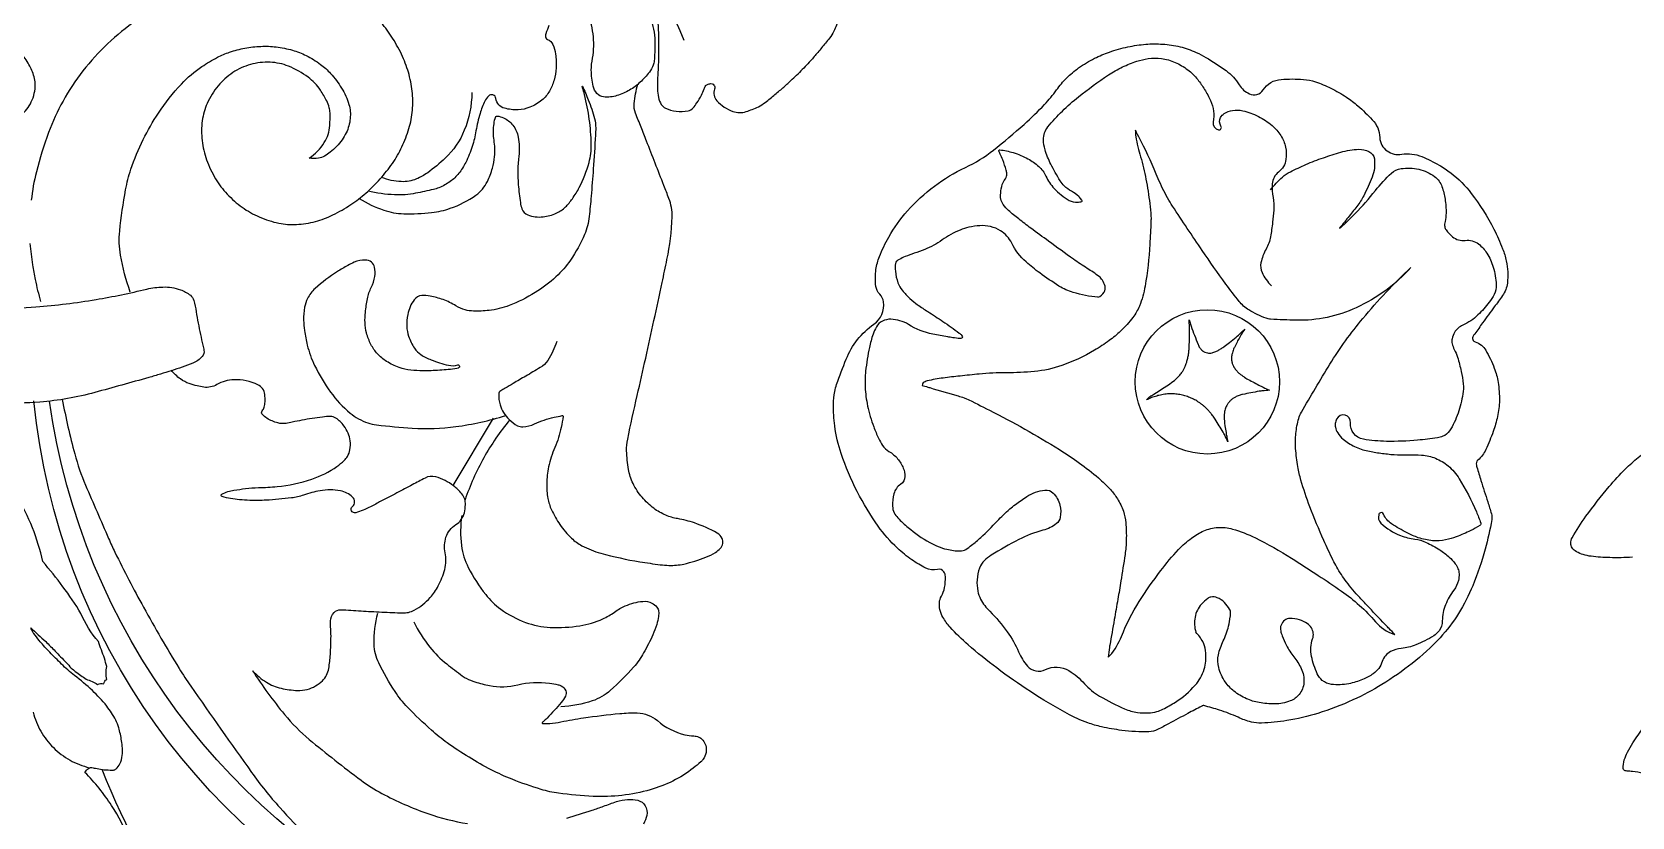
# Model space of a CAD drawing. Header units: millimetres. Extents: x 96 to 279, y 61 to 183.
# Drawn here: x 112.09 to 118.85, y 159.98 to 163.3 of the extents above; entities that cross this region are included whole.
import ezdxf

# ---------------------------------------------------------------- set-up
doc = ezdxf.new("R2010")
doc.units = ezdxf.units.MM
doc.layers.add('PART', color=7, linetype='Continuous')

# ---------------------------------------------------------------- blocks, each defined once
blk = doc.blocks.new('BALMERREPEAT215VIA')
at = {"layer": 'PART', "flags": 128}
for points in [[(-7.5588, 6.2083, -0.057119), (-7.473, 6.3502, -0.064013), (-7.3683, 6.4548, -0.022858), (-7.2515, 6.5367, -0.152962), (-7.2304, 6.5424, -0.064718), (-7.1681, 6.5316, 0.045141), (-7.0797, 6.5128, 0.018835), (-7.0572, 6.511, -0.045131), (-7.0478, 6.5097, -0.329883), (-7.04, 6.5005, -0.098429), (-7.0445, 6.464, -0.03514), (-7.0583, 6.4306, -0.028224), (-7.0806, 6.3915, -0.023195), (-7.1267, 6.327, -0.023678), (-7.1776, 6.2683, -0.030688), (-7.2098, 6.2384, -0.011939), (-7.2989, 6.1689, -0.054981), (-7.3493, 6.1394, -0.033187), (-7.44, 6.1061)], [(-7.0787, 5.6069, -0.019747), (-6.9826, 5.6084, -0.024129), (-6.9042, 5.6028, -0.044463), (-6.8699, 5.5955, -0.051615), (-6.8421, 5.5837, -0.118443), (-6.8235, 5.5667, -0.151519), (-6.8177, 5.5477, -0.127807), (-6.824, 5.524, -0.028714), (-6.8822, 5.4336, -0.016358), (-6.98, 5.3082, -0.025493), (-7.0493, 5.2333, -0.039446), (-7.1607, 5.1403, -0.045623)], [(-3.3402, 2.9572, 0.008214), (-3.4156, 2.9601, 0.009419), (-3.4814, 2.9604, 0.010774), (-3.5662, 2.9572, -0.015253), (-3.6262, 2.9555, -0.059638), (-3.6622, 2.9599, -0.067732), (-3.6919, 2.9717, -0.15881), (-3.7081, 2.9893, -0.079276), (-3.7207, 3.0345, -0.077226), (-3.7186, 3.0857, -0.168093), (-3.7065, 3.1065, -0.034014), (-3.6857, 3.122, -0.022727), (-3.6522, 3.1416, -0.038089), (-3.6266, 3.1526, 0.066734), (-3.6124, 3.1597, 0.13482), (-3.6087, 3.164, 0.053993), (-3.6042, 3.1772, 0.600493), (-3.6273, 3.197, -0.289978), (-3.6766, 3.2068, -0.114764), (-3.7214, 3.2746, -0.169308), (-3.7225, 3.3305, -0.033736), (-3.7015, 3.3824, -0.055393), (-3.6833, 3.4114, -0.003663), (-3.6664, 3.4324, -0.00191), (-3.6334, 3.4722, -0.011845), (-3.6028, 3.5072, -0.008139), (-3.5563, 3.5563)], [(-4.6947, 2.5301, 0.058603), (-4.7741, 2.4918, 0.118529), (-4.8047, 2.4601, 0.000288), (-4.841, 2.3983, 0.000337), (-4.872, 2.3454, 0.000803), (-4.8919, 2.3114, -0.001472), (-4.9028, 2.2928, -0.252541), (-4.9167, 2.2844, -0.085484), (-4.9618, 2.2899, -0.063974), (-4.9953, 2.3049, -0.062762), (-5.0245, 2.3282, -0.070991), (-5.0506, 2.3638, -0.138558), (-5.0554, 2.3862, -0.093575), (-5.0429, 2.4357, 0.054336), (-5.0149, 2.5183, 0.007151), (-5.0079, 2.5522, 0.109153), (-5.0079, 2.5545, 0.37769), (-5.0107, 2.5564, 0.023285), (-5.0577, 2.5486, 0.048348), (-5.1424, 2.5215, -0.049817), (-5.2246, 2.4955, -0.04538), (-5.2953, 2.4873, -0.051554), (-5.3578, 2.4922, -0.062564), (-5.4062, 2.5075, -0.04401), (-5.4688, 2.5433, -0.050074), (-5.5262, 2.5923, -0.069544), (-5.558, 2.6364, -0.05402), (-5.5895, 2.7158, -0.027195), (-5.6258, 2.8811, -0.009379), (-5.6382, 2.9675, -0.022137), (-5.6411, 3.0043, -0.06331), (-5.6354, 3.0672, -0.041102), (-5.6067, 3.16, -0.040676), (-5.5862, 3.2011, -0.072757), (-5.5698, 3.2209, -0.137309), (-5.5481, 3.2318, -0.158107), (-5.527, 3.2292, -0.157768), (-5.5047, 3.2084, -0.04458), (-5.4619, 3.112, -0.039626), (-5.4436, 3.0407, 0.056471), (-5.4291, 2.991, 0.062739), (-5.3999, 2.9402, 0.054051), (-5.3534, 2.8908, 0.063258), (-5.2947, 2.8522, 0.071036), (-5.2351, 2.8329, 0.036424), (-5.1573, 2.8253, 0.056903), (-5.1073, 2.8297, 0.006377), (-4.9233, 2.8698, -0.003681), (-4.6051, 2.9409, -0.000508), (-4.4451, 2.9753, -0.000837), (-4.348, 2.9959, -0.043919), (-4.1677, 3.0175, -0.101238), (-4.0895, 3.0041, -0.00024), (-4.0347, 2.9827, -0.00007), (-3.8471, 2.9093, -0.000076), (-3.7881, 2.8862, 0.000098), (-3.7291, 2.8631, 0.114036), (-3.6883, 2.8571, 0.055987), (-3.6066, 2.873)], [(-5.8799, 1.9248, -0.04745), (-5.9871, 1.9934, -0.060256), (-6.0581, 2.0643, -0.008629), (-6.1081, 2.1303, -0.035913), (-6.1186, 2.1472, -0.045355), (-6.1339, 2.1838, -0.02814), (-6.1497, 2.2456, -0.111117), (-6.1464, 2.3648, 0.098117), (-6.1392, 2.4992, 0.022227), (-6.146, 2.5354, 0.056426), (-6.1509, 2.549, 0.186556), (-6.1711, 2.5677, 0.220356), (-6.1947, 2.5663, 0.052679), (-6.2205, 2.5489, 0.01827), (-6.2867, 2.4886, 0.020275), (-6.3026, 2.4717, -0.089957), (-6.3067, 2.4684, -0.540378), (-6.3095, 2.47, -0.043983), (-6.3095, 2.5005, -0.027081), (-6.3027, 2.547, 0.01303), (-6.286, 2.6432, 0.013481), (-6.2677, 2.7961, 0.028077), (-6.265, 2.8701, 0.174347), (-6.2976, 2.9552, -0.119299), (-6.3573, 3.0719, -0.046463), (-6.3626, 3.1091, 0.081353), (-6.3672, 3.1302, 0.127908), (-6.3798, 3.1475, 0.101711), (-6.4034, 3.1599, 0.120836), (-6.4323, 3.1611, 0.107199), (-6.4622, 3.148, 0.054186), (-6.4723, 3.1389, 0.017759), (-6.4987, 3.107, 0.096034), (-6.59, 2.9254, 0.079944), (-6.6178, 2.6835, 0.021672), (-6.6048, 2.5377, 0.041841), (-6.5886, 2.4636, 0.018789), (-6.5457, 2.3409, 0.025298), (-6.5059, 2.253, 0.018539), (-6.4528, 2.1586, 0.018111), (-6.3915, 2.0662, 0.027636), (-6.3383, 1.9999, 0.016689), (-6.2408, 1.8986, 0.048666), (-6.1748, 1.8458, 0.029446), (-6.0536, 1.7767, 0.111217), (-5.9743, 1.7575, 0.068077), (-5.843, 1.7733)], [(-6.0865, 1.2435, -0.030068), (-6.2722, 1.3786, -0.046637), (-6.3773, 1.4832, -0.013964), (-6.5497, 1.7022, -0.037451), (-6.6054, 1.7901, -0.03792), (-6.6908, 1.9847, -0.046551), (-6.7327, 2.1528, -0.014491)], [(-6.7097, 2.5719, -0.006999), (-6.6765, 2.6795, -0.011724), (-6.6597, 2.7273, 0.010097), (-6.6401, 2.7827, 0.064801), (-6.6311, 2.8295, 0.072147), (-6.6346, 2.8722, 0.204745), (-6.6575, 2.9036, 0.192919), (-6.6982, 2.91, 0.060915), (-6.7352, 2.8965, 0.048893)], [(-5.4302, 2.1278, -0.06704), (-5.5577, 2.1268, -0.088395), (-5.6504, 2.1557, -0.046011), (-5.7648, 2.2291, -0.07104), (-5.8261, 2.2927, -0.06808), (-5.882, 2.398, -0.076435), (-5.9032, 2.5021, -0.0517), (-5.8961, 2.628, -0.065052), (-5.8675, 2.7242, -0.054971), (-5.8386, 2.7737, 0.059398), (-5.8123, 2.8197, 0.074752), (-5.7933, 2.8936, 0.147472), (-5.8007, 2.9322, 0.100833), (-5.8178, 2.9532, 0.146153), (-5.8352, 2.9604, 0.060906), (-5.8571, 2.9601, 0.038301), (-5.891, 2.9527, 0.035482), (-5.9348, 2.9361, 0.019322), (-6.0114, 2.8971, 0.053922), (-6.0709, 2.8548, 0.028096), (-6.17, 2.7563, 0.104262), (-6.2142, 2.6801, 0.067385), (-6.2388, 2.547)], [(-3.3376, 2.929, 0.08286), (-3.4371, 2.9449, 0.018231), (-3.5078, 2.9419, 0.071437), (-3.5255, 2.9379, 0.071998), (-3.5551, 2.9214, 0.04195), (-3.598, 2.8825, 0.056882), (-3.6313, 2.8375, 0.054866), (-3.6547, 2.7844, 0.10312), (-3.6603, 2.7279, 0.189627), (-3.6456, 2.6998, 0.119483), (-3.6144, 2.6837, 0.06145), (-3.5474, 2.6759, 0.047144), (-3.4963, 2.681, -0.046957), (-3.445, 2.6862, -0.068441), (-3.3426, 2.6729, -0.070865)], [(-3.3575, 2.4965, -0.008882), (-3.393, 2.4837, -0.040465), (-3.4011, 2.4817, -0.356829), (-3.417, 2.4908, 0.1984), (-3.438, 2.513, 0.070053), (-3.479, 2.5248, 0.050903), (-3.5376, 2.5272, 0.054795), (-3.5896, 2.5182, 0.058152), (-3.6354, 2.499, 0.092545), (-3.6735, 2.467, 0.076799), (-3.704, 2.4156, 0.086099), (-3.7146, 2.3661, 0.075081), (-3.7081, 2.3085, 0.304017), (-3.6672, 2.2727, -0.624701), (-3.6564, 2.2407, -0.082454), (-3.6779, 2.2255, -0.038747), (-3.7298, 2.2052, -0.033784), (-3.8037, 2.1881, 0.037921), (-3.8694, 2.1723, 0.037943), (-3.9369, 2.1448, 0.050474), (-3.9833, 2.1154, 0.069377), (-4.0178, 2.0796, 0.062748), (-4.0443, 2.0315, 0.036118), (-4.0515, 2.0087, 0.011153), (-4.0677, 1.933, 0.058303), (-4.0742, 1.8434, 0.046299), (-4.0588, 1.7315)], [(-4.0901, 1.6941, -0.055529), (-4.1389, 1.7983, -0.074948), (-4.1541, 1.8825, -0.035917), (-4.1489, 2.0007, -0.052846), (-4.1312, 2.0792, -0.074649), (-4.0751, 2.1882, -0.123921), (-4.0181, 2.2362, -0.042231), (-3.9618, 2.2579, -0.05146), (-3.913, 2.2669, -0.056005), (-3.8429, 2.2645, 0.063537), (-3.7811, 2.2634, 0.032458), (-3.7516, 2.2686, 0.106195), (-3.7433, 2.2726, 0.275189), (-3.7409, 2.2786, 0.062507), (-3.7485, 2.3041, 0.126178), (-3.7799, 2.3441, 0.117318), (-3.8298, 2.3664, 0.076262), (-3.9104, 2.3692, -0.050664), (-4.0315, 2.3672, -0.014886), (-4.107, 2.3759, -0.042058), (-4.1332, 2.382, -0.228168), (-4.1592, 2.4068, -0.12043), (-4.1671, 2.4719, -0.073995), (-4.1519, 2.5278, -0.092274), (-4.1256, 2.5663, -0.04303), (-4.0907, 2.5958, -0.035169), (-4.043, 2.6249, -0.051339), (-3.9377, 2.6661, -0.073833), (-3.8594, 2.6758, -0.028501), (-3.7548, 2.6674, -0.02804), (-3.6501, 2.6468, -0.009559), (-3.6221, 2.6391, 0.037491), (-3.6149, 2.6375, 0.868943), (-3.6146, 2.6385, 0.00835), (-3.6724, 2.6631, 0.031987), (-3.7512, 2.6893, 0.064804), (-3.7919, 2.6945, 0.014434), (-3.8214, 2.6936, 0.002961), (-3.9648, 2.6842, 0.003495), (-4.0804, 2.6751, 0.004723), (-4.1659, 2.667, 0.075684), (-4.2423, 2.6471, 0.048371), (-4.3503, 2.5877, 0.056989), (-4.4209, 2.5265, 0.0479), (-4.4879, 2.438, 0.045883), (-4.5423, 2.3283, 0.064506), (-4.563, 2.2435, 0.033613), (-4.5659, 2.1777, 0.062487), (-4.5606, 2.1426, 0.068247), (-4.5435, 2.1032, -0.048483), (-4.5173, 2.0488, -0.0404), (-4.5021, 1.994, -0.066293), (-4.5001, 1.9593, -0.217644), (-4.5178, 1.927, -0.112905), (-4.5807, 1.8993, -0.057527), (-4.6312, 1.8956, -0.070738), (-4.6717, 1.903, -0.06641), (-4.7231, 1.9282, -0.100945), (-4.7497, 1.955, -0.052356), (-4.7721, 1.9984, -0.033438), (-4.7949, 2.0712, -0.135833), (-4.7936, 2.1109, 0.690658), (-4.8026, 2.1179, 0.03961), (-4.8034, 2.1173, 0.026266), (-4.8045, 2.1162, 0.156208), (-4.8088, 2.1073, 0.020664), (-4.8162, 2.0347, 0.015778), (-4.8183, 1.9627, 0.022654), (-4.8159, 1.9125, 0.064482), (-4.8049, 1.8636, 0.0539), (-4.7784, 1.8098, 0.064941), (-4.7464, 1.7715, 0.067632), (-4.7071, 1.744, 0.052405), (-4.6583, 1.7251, 0.061893), (-4.6144, 1.7188, 0.03022), (-4.5714, 1.7206, 0.022346), (-4.5138, 1.7291, 0.065817), (-4.4656, 1.7452, -0.069346), (-4.4197, 1.7602, -0.103284), (-4.3808, 1.7591, -0.162108), (-4.3593, 1.7458, -0.17535), (-4.35, 1.7199, -0.100412), (-4.3594, 1.6736, -0.025816), (-4.3729, 1.6457, -0.015739), (-4.3989, 1.602, -0.041528), (-4.4704, 1.5079, -0.093481), (-4.5125, 1.4759, -0.071321), (-4.5498, 1.4634, -0.051602), (-4.6039, 1.4592, -0.029826), (-4.6484, 1.463, -0.021395), (-4.7095, 1.4747, -0.057209), (-4.7958, 1.5057, -0.039953), (-4.9084, 1.5731, -0.065258), (-4.9971, 1.6557, -0.09285), (-5.0386, 1.7306, -0.051115), (-5.0468, 1.7676, -0.012738), (-5.0606, 1.9188, -0.049626), (-5.0543, 2.1029, -0.042313), (-5.0077, 2.3138)], [(-5.0268, 2.3305, -0.022835), (-5.1038, 2.2722, -0.022835), (-5.1859, 2.2212, -0.023128), (-5.2734, 2.1775, -0.023128), (-5.3646, 2.1419)], [(-3.6416, 2.1708, 0.0939), (-3.8014, 2.1387, 0.107681), (-3.919, 2.0583, 0.032604), (-3.9807, 1.9838, 0.058048), (-4.0072, 1.9363, 0.11016), (-4.0185, 1.8724, 0.08321), (-4.0006, 1.7888)], [(-6.0865, 1.2435, -0.071483), (-6.1352, 1.3018, -0.081393), (-6.1606, 1.3636, -0.046083), (-6.1702, 1.4334, -0.078751), (-6.1655, 1.4746, -0.12618), (-6.1288, 1.5385, -0.16111), (-6.0771, 1.5654, -0.022258), (-6.018, 1.5722, -0.016957), (-5.94, 1.575, -0.020903), (-5.9011, 1.5735, 0.032853), (-5.8763, 1.5731, 0.171388), (-5.8406, 1.5878, 0.222778), (-5.8287, 1.6156, 0.008304), (-5.831, 1.6594, -0.004262), (-5.8361, 1.7446, -0.000983), (-5.8406, 1.8354, -0.002184), (-5.8423, 1.8763, -0.135909), (-5.8303, 1.9274, -0.08283), (-5.7776, 1.9944, -0.065963), (-5.7279, 2.0288, -0.053421), (-5.6584, 2.0557, -0.115658), (-5.5875, 2.0579, 0.125586), (-5.5221, 2.0612, 0.182623), (-5.4688, 2.1028, -0.200878), (-5.4187, 2.1391, -0.051879), (-5.3842, 2.1435, -0.079017), (-5.3615, 2.1404, -0.100683), (-5.3385, 2.128, -0.054152), (-5.305, 2.0934, -0.098097), (-5.267, 2.0177, -0.189471), (-5.2717, 1.973, -0.003673), (-5.3004, 1.9189, 0.003051), (-5.3349, 1.8538, 0.000172), (-5.3702, 1.7862, 0.000267), (-5.393, 1.7426, 0.022747), (-5.4079, 1.7105, 0.024814), (-5.4187, 1.68, 0.81479), (-5.3919, 1.6656, -0.45355), (-5.3523, 1.6665, -0.138388), (-5.3262, 1.6145, -0.09315), (-5.3257, 1.5289, -0.0382), (-5.344, 1.4589, 0.052704), (-5.3558, 1.4078, 0.01558), (-5.3656, 1.3006, 0.024388), (-5.3664, 1.2318, 0.013969), (-5.3635, 1.1878, 0.016292), (-5.3587, 1.1503, 0.040797), (-5.3501, 1.1151, 0.246819), (-5.3455, 1.1107, 0.345095), (-5.34, 1.1129, 0.066079), (-5.3294, 1.1387, 0.021722), (-5.3237, 1.1645, 0.01152), (-5.3164, 1.2135, 0.025412), (-5.3123, 1.2678, -0.017449), (-5.3076, 1.3468, -0.057513), (-5.2765, 1.4935, -0.072244), (-5.2226, 1.6003, -0.03764), (-5.198, 1.6303, -0.065094), (-5.1804, 1.6444, -0.093052), (-5.1521, 1.6552, -0.074516), (-5.1144, 1.6562, -0.069753), (-5.0822, 1.6477, -0.063666), (-5.0507, 1.6294, -0.078555), (-5.0187, 1.5958, -0.153425), (-5.0116, 1.5727, -0.031118), (-5.0139, 1.5388, -0.012057), (-5.0273, 1.4523, -0.011585), (-5.0357, 1.4111, 0.01814), (-5.0407, 1.3848, 0.10388), (-5.0388, 1.3499, 0.072468), (-5.0191, 1.3042, 0.05766), (-5.0036, 1.2846, 0.195825), (-4.9966, 1.2816, 0.160757), (-4.9877, 1.2844, -0.084266), (-4.972, 1.2921, -0.058243), (-4.9494, 1.296, -0.042523), (-4.9182, 1.295, -0.25786), (-4.8771, 1.2656, -0.120121), (-4.856, 1.1645, -0.123707), (-4.8766, 1.0928, 0.165379), (-4.8877, 1.0374, 0.027156), (-4.8823, 1.0084, 0.023386), (-4.8727, 0.9756, 0.076421), (-4.853, 0.9382, 0.059886), (-4.8161, 0.8992)], [(-3.9196, 1.483, -0.101884), (-3.8532, 1.5467, -0.124578), (-3.7812, 1.57, -0.023475), (-3.7271, 1.571, -0.058884), (-3.7057, 1.5679, -0.051428), (-3.6766, 1.5567, -0.030685), (-3.6316, 1.5303, -0.08413), (-3.577, 1.4785, -0.066145), (-3.5303, 1.3951, -0.084129), (-3.5136, 1.3173, -0.079965), (-3.5233, 1.2341, -0.076703), (-3.5575, 1.1593, -0.075889), (-3.6132, 1.0975, -0.065335), (-3.6876, 1.0514, -0.07477), (-3.7612, 1.0306, -0.059103), (-3.8451, 1.0299, -0.059923), (-3.9257, 1.0487, -0.047844), (-4.0059, 1.087, -0.052261), (-4.071, 1.1359, -0.050378), (-4.1268, 1.1995, -0.051374), (-4.1678, 1.2716, -0.0542), (-4.194, 1.3544, -0.063393), (-4.1994, 1.4286, -0.04989), (-4.1868, 1.5091, -0.051544), (-4.1592, 1.5831, -0.031207), (-4.1153, 1.6592, -0.034382), (-4.0668, 1.7225, -0.029859), (-4.0068, 1.7828, -0.030401), (-3.9413, 1.8345, -0.040716), (-3.8713, 1.8751, -0.039843), (-3.7941, 1.9046, -0.049735), (-3.7159, 1.9193, -0.049593), (-3.6362, 1.9183, -0.042369), (-3.5562, 1.9023, -0.042284), (-3.4799, 1.8731, -0.031861), (-3.403, 1.8297, -0.034841), (-3.3387, 1.781, -0.031452)], [(-3.3371, 0.7521, -0.038494), (-3.4352, 0.6305, -0.038699), (-3.5503, 0.526, -0.03781), (-3.6776, 0.4417, -0.039414), (-3.8107, 0.3806, -0.025487), (-3.9771, 0.329, -0.03636), (-4.0974, 0.3075, -0.013199)], [(-4.2794, 0.3014, -0.002517), (-4.3707, 0.313, -0.020356), (-4.4323, 0.3237, -0.013307), (-4.5253, 0.3464)], [(-4.4853, 0.7262, 0.043679), (-4.3293, 0.6849, 0.069158), (-4.2271, 0.6815, 0.018762), (-4.0525, 0.7065, 0.037194), (-3.9664, 0.7288, 0.031651), (-3.8405, 0.7808, 0.033304), (-3.7283, 0.8453, 0.041092), (-3.6058, 0.9423, 0.056619), (-3.5322, 1.0287, 0.027659), (-3.4927, 1.0951, 0.038583), (-3.4709, 1.146, 0.035677), (-3.4539, 1.211, 0.035535), (-3.4463, 1.278, 0.041078), (-3.4488, 1.3433, 0.038656), (-3.4626, 1.4115, 0.047348), (-3.4853, 1.4698, 0.041433), (-3.5225, 1.5308, 0.053689), (-3.5612, 1.5734, 0.040045), (-3.6228, 1.6197, 0.072317), (-3.6922, 1.6508, 0.092715), (-3.7515, 1.6562, 0.089244), (-3.8118, 1.6395, 0.080274), (-3.8687, 1.5997, 0.031137), (-3.8941, 1.5718, 0.040375), (-3.9104, 1.5477, 0.093869), (-3.9193, 1.5217, 0.066354), (-3.9196, 1.483)], [(-4.9396, 0.4387, -0.020223), (-5.1699, 0.4913, -0.034352), (-5.3014, 0.5369, -0.002601), (-5.5279, 0.6347, -0.010122), (-5.5854, 0.6613, -0.012876), (-5.8183, 0.7822, -0.011292), (-6.0769, 0.9328, -0.014603), (-6.1516, 0.9817, -0.002919), (-6.5164, 1.2389, -0.028301), (-6.665, 1.3583, -0.015608), (-6.9144, 1.5973)], [(-4.5588, 0, -0.018916), (-4.5476, 0.3274, -0.024242), (-4.5169, 0.5813, -0.016742), (-4.4729, 0.7957, 0.052981), (-4.464, 0.8645, 0.045465), (-4.4664, 0.9013, 0.044405), (-4.4757, 0.938, 0.084493), (-4.4991, 0.9806, 0.16215), (-4.5207, 0.9946, 0.023327), (-4.5689, 1.0048, -0.011787), (-4.6647, 1.0228, -0.006967), (-4.7096, 1.0331, 0.01403), (-4.732, 1.0378, 0.228617), (-4.7574, 1.0308, 0.11752), (-4.7861, 0.9906, 0.01472), (-4.8028, 0.9457, 0.007317), (-4.8323, 0.854, 0.005776), (-4.8468, 0.8044, 0.001263), (-4.9101, 0.5766, 0.048742), (-4.9504, 0.3441, 0.033383), (-4.9528, 0)], [(-6.8775, 0.5012, 0.016024), (-6.8747, 0.505, 0.051785), (-6.874, 0.5063, 0.479961), (-6.8878, 0.5311, -0.158628), (-6.9512, 0.5644, -0.0389), (-7.0004, 0.6234, -0.097712), (-7.013, 0.6515, -0.196174), (-7.0075, 0.6859, -0.117572), (-6.9675, 0.7262, -0.070842), (-6.9176, 0.7482, -0.114267), (-6.8835, 0.7497, -0.03799), (-6.87, 0.7461, -0.00749), (-6.8035, 0.7219, -0.053564), (-6.6567, 0.6471, -0.049008), (-6.5164, 0.5345)], [(-6.5164, 0.5345, 0.082376), (-6.4994, 0.549, 0.188984), (-6.4962, 0.5584, 0.049194), (-6.4991, 0.5785, -0.034128), (-6.5042, 0.6072, -0.013084), (-6.5069, 0.6412, -0.032556), (-6.5068, 0.6549, -0.175413), (-6.5015, 0.6666, -0.082748), (-6.4802, 0.6824, -0.099967), (-6.4451, 0.6921, -0.057585), (-6.3824, 0.6894, -0.030042), (-6.3277, 0.6772, -0.0488), (-6.2955, 0.6645, -0.048591), (-6.236, 0.6263, -0.038463), (-6.1703, 0.5657, -0.023993), (-6.1068, 0.4905, 0.032195), (-6.0585, 0.4352, 0.005142), (-6.0082, 0.3856, 0.009234), (-5.9794, 0.3588, 0.011906), (-5.9586, 0.341, 0.008684), (-5.929, 0.3177, 0.043038), (-5.9231, 0.314, 0.015166), (-5.905, 0.3053)], [(-5.905, 0.3053, -0.008406), (-5.9633, 0.3688, -0.012741), (-6.0035, 0.409, -0.00452), (-6.0523, 0.4546, 0.009463), (-6.0754, 0.4766, 0.035405), (-6.0904, 0.4937, 0.014472), (-6.1229, 0.5391, 0.086601), (-6.1447, 0.5882, 0.186835), (-6.1416, 0.6136, 0.228751), (-6.1239, 0.6264, 0.087465), (-6.0694, 0.6266, 0.037322), (-6.0341, 0.6177, 0.017952), (-5.9633, 0.5914, 0.081995), (-5.8444, 0.5177, -0.041842), (-5.625, 0.3559, -0.085746), (-5.3481, 0.2451, -0.060882), (-4.9568, 0.2106)], [(-6.262, 0.3152, -0.067612), (-6.3428, 0.348, -0.067612), (-6.4119, 0.4011, -0.068127), (-6.4646, 0.4713, -0.068127), (-6.4966, 0.5531)], [(-4.5287, 0.1309, -0.003837), (-4.3879, 0.1354, -0.006556), (-4.3054, 0.1363, -0.000776), (-4.1913, 0.136, 0.001481), (-4.1316, 0.1359, 0.012106), (-4.0335, 0.1384, 0.016627), (-3.9623, 0.1443, 0.072543), (-3.9216, 0.1552, 0.024541), (-3.81, 0.2097, 0.078749), (-3.7326, 0.2699, -0.106591), (-3.6727, 0.3114, -0.05853), (-3.6353, 0.322, -0.059376), (-3.597, 0.3236, -0.069004), (-3.5675, 0.3172, -0.037723), (-3.5174, 0.2943, -0.088278), (-3.4689, 0.2551, -0.048496), (-3.4035, 0.163, -0.097203), (-3.3809, 0.0963, -0.070718), (-3.3817, 0)]]:
    blk.add_lwpolyline(points, format="xyb", dxfattribs=at)
at = {"layer": 'PART'}
blk.add_lwpolyline([(-5.3032, 2.0912), (-5.0182, 2.2617)], dxfattribs=at)
for centre, radius, start, end in [((-5.4627, 4.5181), 4.1579, 193.82692, 248.11001), ((-3.8158, 2.041), 1.0993, 356.11368, 68.9333), ((-5.4123, 3.417), 3.0142, 189.3791, 248.7585), ((-4.5467, 3.2238), 2.8668, 204.72382, 261.98122), ((-4.6697, 3.1284), 2.823, 204.43068, 264.39364)]:
    blk.add_arc(centre, radius, start, end, dxfattribs=at)
blk = doc.blocks.new('BALMERREPEAT215VIB')
at = {"layer": 'PART', "flags": 128}
blk.add_lwpolyline([(-6.0413, 3.8886, 0.195085), (-6.1032, 3.9026, -0.142087), (-6.1881, 3.9127, -0.02695), (-6.2609, 3.9483, -0.03699), (-6.3103, 3.9809, -0.065398), (-6.3975, 4.0684, -0.045131), (-6.4928, 4.2195, -0.02508), (-6.5299, 4.3021, -0.041964), (-6.5453, 4.354, -0.07826), (-6.5498, 4.4472, -0.129123), (-6.5294, 4.5006, -0.004021), (-6.4946, 4.5484, 0.002846), (-6.4452, 4.6158, 0.001108), (-6.4121, 4.6619, 0.005344), (-6.4053, 4.6715, 0.513565), (-6.4143, 4.6963, -0.198102), (-6.4586, 4.731, -0.037445), (-6.4945, 4.8074, -0.051072), (-6.5107, 4.8673, -0.044537), (-6.5163, 4.9446, -0.051457), (-6.5082, 5.0113, -0.028945), (-6.49, 5.0748, -0.02311), (-6.4589, 5.1515, -0.105438), (-6.4253, 5.1965, 0.282804), (-6.4187, 5.2179, 0.010132), (-6.4209, 5.2258, 0.001419), (-6.4381, 5.2823, 0.005473), (-6.4671, 5.3731, -0.010081), (-6.4823, 5.4226, -0.113618), (-6.4837, 5.4477, -0.022116), (-6.4562, 5.572, -0.032614), (-6.4036, 5.7271, -0.040513), (-6.3435, 5.8444, -0.048673), (-6.2653, 5.947, -0.039147), (-6.1474, 6.0555, -0.028247), (-6.0195, 6.1448, -0.03171), (-5.8969, 6.2101, -0.030726), (-5.7483, 6.2668, -0.036381), (-5.6175, 6.2974, -0.029254), (-5.5103, 6.3081, -0.073023), (-5.4672, 6.3035, -0.045283), (-5.4113, 6.2837, 0.031938), (-5.333, 6.2534, 0.011915), (-5.2659, 6.2341, 0.177302), (-5.2611, 6.2346, 0.009483), (-5.2571, 6.2366, 0.000653), (-5.1986, 6.2674, 0.002473), (-5.1171, 6.3109, -0.004346), (-5.0707, 6.3355, -0.11477), (-5.034, 6.3449, -0.037472), (-4.9195, 6.3388, -0.022309), (-4.8334, 6.3237, -0.032625), (-4.7759, 6.307, -0.037504), (-4.6878, 6.2673, -0.020085), (-4.5331, 6.1749, -0.016233), (-4.3902, 6.0748, -0.018193), (-4.2692, 5.977, -0.028966), (-4.1935, 5.903, -0.058325), (-4.1628, 5.8602, -0.067201), (-4.1503, 5.8281, -0.079163), (-4.148, 5.7988, -0.108958), (-4.1562, 5.7717, 0.078877), (-4.1697, 5.7353, 0.059803), (-4.1735, 5.6878, 0.142969), (-4.167, 5.6686, 0.306938), (-4.1394, 5.658, -0.172698), (-4.0904, 5.6525, -0.039461), (-4.0315, 5.6177, -0.034566), (-3.9708, 5.5685, -0.050434), (-3.8888, 5.4749, -0.036834), (-3.8006, 5.3293, -0.035452), (-3.7326, 5.1687, -0.051503), (-3.7055, 5.0516, -0.03021), (-3.6998, 4.9606, -0.050177), (-3.7051, 4.9059, -0.036288), (-3.7133, 4.8764, -0.009663), (-3.754, 4.7689, -0.144934), (-3.8708, 4.6212, 0.280375), (-3.9118, 4.5269, 0.165163), (-3.8954, 4.4941, -0.167047), (-3.8793, 4.4617, -0.03394), (-3.8771, 4.4246, -0.035776), (-3.8798, 4.3895, -0.056369), (-3.8943, 4.3355, -0.034463), (-3.9335, 4.2531, -0.054669), (-4.0128, 4.1424, -0.048042), (-4.1268, 4.0376, -0.052293), (-4.2579, 3.9584, 0.057618), (-4.3762, 3.8853, 0.015032), (-4.506, 3.7762, 0.021113), (-4.5925, 3.6921, 0.033459), (-4.6433, 3.6306, -0.040454), (-4.686, 3.5803, -0.042836), (-4.7366, 3.5377, -0.035723), (-4.8045, 3.4968, -0.035295), (-4.8669, 3.4703, -0.029621), (-4.9448, 3.4487, -0.033049), (-5.0208, 3.4375, -0.035784), (-5.0919, 3.4369, -0.044071), (-5.1655, 3.4481, -0.045245), (-5.2342, 3.4717, -0.03285), (-5.2747, 3.4931, -0.014753), (-5.36, 3.5491, -0.103393), (-5.4159, 3.6086, 0.148256), (-5.4588, 3.6469, 0.370474), (-5.5167, 3.6305, -0.233206), (-5.5932, 3.586, -0.03501), (-5.6872, 3.5861, -0.063456), (-5.7382, 3.5964, -0.033779), (-5.8035, 3.6234, -0.031404), (-5.8694, 3.6613, -0.03285), (-5.918, 3.6984, -0.02387), (-5.9788, 3.7567, -0.182463), (-6.0104, 3.832, 0.236)], format="xyb", close=True, dxfattribs=at)
for points in [[(-5.5482, 4.0525, -0.039909), (-5.5985, 3.9991, -0.072195), (-5.6322, 3.9763, -0.007145), (-5.698, 3.9459, -0.01314), (-5.7344, 3.9308, -0.012389), (-5.7721, 3.9173, -0.006451), (-5.8454, 3.8943, -0.064947), (-5.9219, 3.8818, -0.117934), (-5.9642, 3.8905, -0.257581), (-5.9873, 3.9222, -0.123673), (-5.9779, 3.9995, -0.028315), (-5.9422, 4.0787, -0.046774), (-5.9136, 4.1229, -0.000526), (-5.8766, 4.1697, -0.00186), (-5.8661, 4.1829, -0.005003), (-5.8455, 4.2081, 0.018389), (-5.84, 4.2151, 0.878332), (-5.8405, 4.2155, 0.012793), (-5.8581, 4.2002, 0.010188), (-5.8607, 4.1978, 0.000559), (-5.906, 4.1528, 0.03031), (-5.9917, 4.0565, -0.038977), (-6.0596, 3.9828, -0.152818), (-6.1004, 3.9633, -0.09103), (-6.1753, 3.9663, -0.105278), (-6.2422, 3.9971, -0.149866), (-6.2732, 4.0394, -0.045655), (-6.2864, 4.0923, -0.041609), (-6.2905, 4.152, -0.053963), (-6.2862, 4.1872, 0.08952), (-6.2851, 4.2086, 0.13454), (-6.291, 4.2228, 0.051485), (-6.3184, 4.2514, 0.2131), (-6.3719, 4.2669, -0.203303), (-6.428, 4.2821, -0.085108), (-6.463, 4.3207, -0.068099), (-6.4901, 4.3798, -0.065463), (-6.5023, 4.4542, -0.118799), (-6.4938, 4.4953, -0.056703), (-6.4732, 4.5286, -0.030874), (-6.4254, 4.5822, -0.094949), (-6.3616, 4.625, 0.15908), (-6.3264, 4.6557, 0.082559), (-6.3158, 4.6827, 0.113586), (-6.3162, 4.7039, 0.057908), (-6.3253, 4.7281, -0.042074), (-6.3389, 4.761, -0.023019), (-6.3549, 4.8208, -0.026549), (-6.3635, 4.8738, -0.071694), (-6.3621, 4.9164, -0.036218), (-6.3413, 4.9978, -0.065682), (-6.3049, 5.0725, -0.153056), (-6.2767, 5.0954, -0.056566), (-6.254, 5.1016, -0.015767), (-6.1703, 5.1118, -0.026705), (-6.0382, 5.1166, -0.036188), (-5.9409, 5.1078, -0.392087), (-5.8866, 5.0381, 0.84278), (-5.8277, 5.0227, 0.068099), (-5.822, 5.0416, 0.090062), (-5.8224, 5.0566, 0.092983), (-5.8326, 5.0813, 0.07272), (-5.8551, 5.1069, 0.064166), (-5.9038, 5.1386, 0.062936), (-5.9599, 5.1573, 0.014544), (-6.0145, 5.1666, 0.014022), (-6.0715, 5.1729, 0.034029), (-6.128, 5.1737, -0.032364), (-6.1874, 5.1744, -0.078569), (-6.2464, 5.1884, -0.077094), (-6.2993, 5.2203, -0.080532), (-6.3463, 5.2746, -0.036587), (-6.4187, 5.4141, -0.014768), (-6.4376, 5.462, -0.175801), (-6.4376, 5.4665, -0.164391), (-6.433, 5.4722, -0.027142), (-6.395, 5.4938, -0.026224), (-6.3338, 5.5203, -0.037495), (-6.2889, 5.5332, -0.071573), (-6.2339, 5.5367, -0.063378), (-6.1731, 5.524, -0.036668), (-6.1261, 5.5038, -0.02454), (-6.0602, 5.4653, -0.152182), (-6.0267, 5.4249, 0.531726), (-6.0083, 5.4211, 0.102066), (-6.0076, 5.4221, 0.022766), (-6.0058, 5.4272, 0.284761), (-6.015, 5.4624, 0.098316), (-6.0981, 5.515, 0.061805), (-6.1586, 5.5301, -0.078752), (-6.2058, 5.5437, -0.032825), (-6.2639, 5.5755, -0.043529), (-6.3035, 5.6059, -0.044522), (-6.3293, 5.6341, -0.070602), (-6.3411, 5.6552, -0.08404), (-6.3456, 5.6773, -0.066444), (-6.3428, 5.7055, -0.10664), (-6.3235, 5.7461, 0.067457), (-6.2883, 5.8073, 0.094729), (-6.2747, 5.8756, -0.151328), (-6.2612, 5.9177, -0.105285), (-6.2383, 5.9391, -0.038473), (-6.1624, 5.9772, -0.072733), (-6.1014, 5.9922, 0.095668), (-6.0555, 6.0058, 0.200212), (-6.0207, 6.0473, -0.165616), (-5.9827, 6.0995, -0.056724), (-5.9379, 6.1239, -0.046885), (-5.8789, 6.1417, -0.081337), (-5.8061, 6.1443, -0.142235), (-5.7673, 6.1276, -0.114648), (-5.746, 6.0996, -0.051273), (-5.7215, 6.0259, -0.142612), (-5.7263, 5.9517, 0.235471), (-5.721, 5.9054, 0.099994), (-5.7031, 5.8872, 0.071473), (-5.6711, 5.8716, 0.084287), (-5.6294, 5.8657, 0.159726), (-5.6081, 5.8733, 0.138281), (-5.5928, 5.894, 0.148064), (-5.5912, 5.9181, 0.038608), (-5.5975, 5.9384, 0.01829), (-5.6157, 5.9794, 0.056589), (-5.6465, 6.0277, -0.055608), (-5.6779, 6.0768, -0.13481), (-5.6894, 6.1368, -0.152628), (-5.6692, 6.1872, -0.130268), (-5.632, 6.2142, -0.088482), (-5.5661, 6.227, -0.049871), (-5.5, 6.2215, -0.058718), (-5.4461, 6.2048, -0.063128), (-5.3938, 6.1731, -0.072619), (-5.3573, 6.1343, -0.09067), (-5.3293, 6.0733, -0.113352), (-5.3281, 6.0193, -0.064921), (-5.3483, 5.9609, 0.060301), (-5.3706, 5.8982, 0.01426), (-5.3782, 5.8591, 0.037288), (-5.3796, 5.8439, 0.135637), (-5.3751, 5.8269, 0.06447), (-5.353, 5.7979, 0.102079), (-5.3229, 5.7779, 0.138851), (-5.2963, 5.7751, 0.121008), (-5.2833, 5.7808, 0.046147), (-5.2564, 5.8055, 0.135814), (-5.2289, 5.8603, 0.130102), (-5.233, 5.9241)], [(-4.8183, 4.5075, -0.044088), (-4.714, 4.4872, -0.071103), (-4.6537, 4.4601, -0.017478), (-4.5724, 4.4047, -0.02312), (-4.5145, 4.3579, -0.096771), (-4.4536, 4.2781, 0.140471), (-4.4067, 4.2264, 0.07791), (-4.3644, 4.2086, 0.079381), (-4.3196, 4.2048, 0.035536), (-4.2726, 4.2116, 0.042949), (-4.2351, 4.2233, 0.057892), (-4.1595, 4.265, -0.059404), (-4.0857, 4.3053, -0.016109), (-4.0418, 4.3213, 0.018227), (-4.0031, 4.3356, 0.024896), (-3.978, 4.3474, 0.050939), (-3.9667, 4.355, 0.191657), (-3.9619, 4.3639, 0.056036), (-3.9616, 4.3974, 0.061534), (-3.9728, 4.446, 0.083858), (-3.9909, 4.4778, 0.032615), (-4.0233, 4.5127, 0.037095), (-4.0559, 4.5391, 0.010207), (-4.0989, 4.5677, -0.006905), (-4.1627, 4.6096, -0.010101), (-4.2322, 4.6587, -0.063604), (-4.242, 4.668, -0.174334), (-4.245, 4.6766, -0.316852), (-4.2419, 4.6809, -0.10044), (-4.2353, 4.6818, -0.021198), (-4.2045, 4.6784, -0.007661), (-4.1829, 4.6748, -0.00263), (-4.1203, 4.663, -0.091162), (-4.0167, 4.6224, 0.132642), (-3.9428, 4.6003, 0.129326), (-3.9066, 4.6087, 0.138302), (-3.8814, 4.6328, 0.051585), (-3.8672, 4.6635, 0.030039), (-3.8519, 4.7193, 0.025284), (-3.836, 4.8194, 0.037959), (-3.8339, 4.887, 0.041626), (-3.8443, 4.9672, 0.036731), (-3.87, 5.0552, 0.02278), (-3.8908, 5.1038, 0.034853), (-3.9079, 5.1338, 0.112559), (-3.9346, 5.1591, -0.085894), (-3.9712, 5.1902, -0.076629), (-3.9954, 5.2305, -0.101689), (-4.002, 5.2654, -0.247842), (-3.9836, 5.2987, 0.189813), (-3.9558, 5.3382, 0.062848), (-3.9498, 5.3912, 0.11898), (-3.9568, 5.4187, 0.067459), (-3.9721, 5.4401, 0.029551), (-4.0157, 5.4812, 0.046333), (-4.1072, 5.5444, 0.06673), (-4.1791, 5.573, 0.059757), (-4.2357, 5.5802, 0.141627), (-4.2592, 5.5735, 0.028811), (-4.2842, 5.5559, 0.017335), (-4.3228, 5.523, 0.019722), (-4.3928, 5.4537, -0.026257), (-4.4461, 5.4023, -0.021156), (-4.4691, 5.384, -0.01049), (-4.5177, 5.3501, -0.061268), (-4.5543, 5.3317, -0.061177), (-4.5944, 5.3227, -0.226031), (-4.6286, 5.3351, -0.135109), (-4.6575, 5.3865, -0.107745), (-4.659, 5.438, -0.182445), (-4.6429, 5.4646, -0.103907), (-4.586, 5.4925, 0.059544), (-4.4837, 5.5319, 0.015658), (-4.3669, 5.5985, 0.058205), (-4.3383, 5.6209, 0.106455), (-4.3178, 5.6524, 0.078134), (-4.3072, 5.7023, 0.058654), (-4.3103, 5.7499, 0.077196), (-4.3223, 5.7842, 0.076857), (-4.3606, 5.8354, -0.042853), (-4.4351, 5.9219, -0.057357), (-4.4828, 6.007, 0.079714), (-4.5199, 6.0667, 0.342466), (-4.5965, 6.082, -0.258261), (-4.6953, 6.0862, -0.074162), (-4.7618, 6.1417, 0.077849), (-4.8256, 6.1942, 0.032352), (-4.9311, 6.2475, 0.067057), (-4.9863, 6.2628, 0.045102), (-5.0313, 6.2648, 0.055463), (-5.0676, 6.2592, 0.051221), (-5.0933, 6.2493, 0.023075), (-5.1461, 6.2192, 0.071936), (-5.2297, 6.1479, 0.102633), (-5.2678, 6.0806, 0.060914), (-5.2745, 6.0458, 0.048422), (-5.2732, 6.0014, 0.088952), (-5.2614, 5.9637, 0.071924), (-5.233, 5.9241)], [(-4.8619, 6.0296, 0.002625), (-4.868, 6.0234, 0.014494), (-4.8691, 6.0223, 0.087152), (-4.9182, 5.9412, -0.049643), (-4.9932, 5.7937, -0.019595), (-5.0833, 5.6645, -0.026132), (-5.1594, 5.5741, -0.045706), (-5.2136, 5.5259, -0.05433), (-5.2664, 5.4952, -0.088821), (-5.3253, 5.4807, -0.085906), (-5.3876, 5.4874, -0.044955), (-5.4841, 5.5247, -0.026453), (-5.6373, 5.6106, -0.005012), (-5.7501, 5.6836, -0.005674), (-5.8484, 5.7501, -0.063233), (-5.9923, 5.8797, 0.132174), (-6.07, 5.9325, 0.013705), (-6.0704, 5.9326, 0.001613), (-6.0745, 5.9338)], [(-4.0745, 4.8801, -0.000179), (-4.0993, 4.8872, -0.000554), (-4.1073, 4.8896, -0.000417), (-4.227, 4.9245, -0.001987), (-4.2521, 4.932, -0.040845), (-4.2599, 4.9351, -0.003059), (-4.3598, 4.9849, -0.021965), (-4.6556, 5.1513, -0.036651), (-4.8201, 5.2712, -0.031861), (-4.8714, 5.3207, -0.046606), (-4.9008, 5.3596, -0.054598), (-4.9258, 5.412, -0.063613), (-4.9362, 5.4609, -0.026639), (-4.9383, 5.5335, -0.03133), (-4.9329, 5.595, -0.002045), (-4.9155, 5.7072, -0.002977), (-4.9027, 5.7841, -0.001924), (-4.8876, 5.8704, 0.001532), (-4.8685, 5.9786, 0.010927), (-4.8671, 5.9878, 0.002397), (-4.8619, 6.0296)], [(-6.0745, 5.9338, -0.000721), (-6.0499, 5.9085, -0.002399), (-6.0425, 5.9009, -0.001003), (-5.9651, 5.8195, -0.001938), (-5.9253, 5.7772, -0.026228), (-5.8694, 5.7106, -0.030419), (-5.828, 5.6481, -0.018356), (-5.8121, 5.618, -0.006883), (-5.7737, 5.5358, -0.015169), (-5.7147, 5.3934, -0.019694), (-5.677, 5.2808, -0.029427), (-5.6639, 5.2237, -0.022431), (-5.6546, 5.1475, -0.044702), (-5.6555, 5.0831, -0.044635), (-5.6678, 5.0197, -0.060378), (-5.6789, 4.9934, -0.007294), (-5.7994, 4.7908, -0.036356), (-5.9388, 4.5971, -0.029225), (-6.1422, 4.381)], [(-4.9766, 3.8009, 0.005566), (-4.9778, 3.8236, 0.025277), (-4.9784, 3.8286, 0.033049), (-4.9985, 3.9133, -0.029463), (-5.0216, 4.008, -0.012153), (-5.0379, 4.1108, -0.022887), (-5.0427, 4.1658, -0.020506), (-5.0426, 4.1872, -0.004531), (-5.0378, 4.2835, -0.027049), (-5.0177, 4.4602, -0.055031), (-4.9937, 4.5445, -0.06394), (-4.9666, 4.5923, -0.044829), (-4.9143, 4.6505, -0.029175), (-4.8657, 4.6907, -0.024707), (-4.8035, 4.7316, -0.048403), (-4.6658, 4.7959, -0.061839), (-4.5495, 4.8214, -0.023812), (-4.4314, 4.8268, 0.024437), (-4.3162, 4.8321, 0.003592), (-4.2353, 4.8404, 0.004072), (-4.164, 4.8489, 0.028132), (-4.096, 4.8614, 0.10779), (-4.0796, 4.8694, 0.114857), (-4.0783, 4.871, 0.024232), (-4.0745, 4.8801)], [(-6.1422, 4.381, -0.101974), (-5.9109, 4.5517, -0.113645), (-5.6578, 4.6047, -0.012399), (-5.5488, 4.5998, -0.067633), (-5.5292, 4.5958, -0.054517), (-5.4565, 4.5608, -0.081254), (-5.4157, 4.525, -0.015283), (-5.3591, 4.4518, -0.008136), (-5.2594, 4.3097, -0.003165), (-5.1341, 4.1221, -0.017597), (-5.1129, 4.0874, -0.029045), (-5.0733, 4.0062, 0.015127), (-5.0016, 3.8483, 0.007191), (-4.9961, 3.8376, 0.002087), (-4.9766, 3.8009)], [(-4.8183, 4.5075, 0.150449), (-4.8445, 4.4855, 0.212278), (-4.8483, 4.461, 0.069914), (-4.837, 4.4345, 0.098672), (-4.8231, 4.4193, 0.019325), (-4.7731, 4.3854, -0.016783), (-4.7153, 4.3467, -0.001281), (-4.6099, 4.2705, -0.001782), (-4.5345, 4.2152, -0.00828), (-4.4834, 4.1761, -0.009468), (-4.4399, 4.1404, -0.070122), (-4.4182, 4.1158, -0.088431), (-4.4078, 4.0918, -0.075773), (-4.4065, 4.075, -0.035602), (-4.4116, 4.0396, -0.109939), (-4.4271, 4.006, 0.188213), (-4.4332, 3.9848, 0.048334), (-4.4304, 3.97, 0.015851), (-4.4161, 3.9265, 0.044341), (-4.4046, 3.9019, -0.084941), (-4.3996, 3.8885, -0.507646), (-4.404, 3.8838, -0.045325), (-4.4602, 3.8959, -0.047764), (-4.5223, 3.922, -0.057272), (-4.5684, 3.9541, -0.108283), (-4.5984, 3.995, 0.087457), (-4.6333, 4.0469, 0.066973), (-4.6972, 4.0976, 0.155153), (-4.7322, 4.1058, 0.05979), (-4.7504, 4.1021, 0.405432), (-4.7519, 4.0993, 0.098796), (-4.7495, 4.0947, 0.028103), (-4.7374, 4.0815, 0.07769), (-4.7063, 4.0591, -0.080533), (-4.6763, 4.0374, -0.057949), (-4.6586, 4.0149, -0.020527), (-4.6192, 3.9444, -0.043887), (-4.5948, 3.8834, -0.067742), (-4.588, 3.8413, -0.17882), (-4.6066, 3.7872, -0.054679), (-4.7363, 3.6598, -0.017583), (-4.8625, 3.5674, -0.040024), (-4.9223, 3.5334, -0.031026), (-4.9827, 3.5096, -0.04081), (-5.0309, 3.4983, -0.072089), (-5.0869, 3.4979, -0.067569), (-5.1444, 3.5141, -0.059968), (-5.1983, 3.5455, -0.063651), (-5.2404, 3.5866, -0.031107), (-5.2693, 3.6284, -0.029374), (-5.2944, 3.6759, -0.150432), (-5.3061, 3.7664, 0.394912), (-5.3277, 3.7992, 0.684594), (-5.3388, 3.7832, -0.271847), (-5.3366, 3.7474, -0.144418), (-5.3525, 3.7305, -0.087982), (-5.3878, 3.7175, -0.101395), (-5.4305, 3.7185, -0.060858), (-5.4969, 3.7425, -0.059977), (-5.5552, 3.7814, -0.074843), (-5.592, 3.824, -0.08773), (-5.6118, 3.8726, -0.08919), (-5.6137, 3.9242, -0.19582), (-5.5821, 3.9782, 0.21892), (-5.5558, 4.0281, 0.056396), (-5.5591, 4.0853, -0.059792), (-5.5619, 4.1393, -0.013411), (-5.5571, 4.1905, -0.011196), (-5.5483, 4.2514, -0.088961), (-5.5297, 4.3035, 0.079324), (-5.5077, 4.3614, 0.159522), (-5.5123, 4.4025, 0.093482), (-5.5523, 4.4591)]]:
    blk.add_lwpolyline(points, format="xyb", dxfattribs=at)
at = {"layer": 'PART'}
for points in [[(-5.5444, 4.9006, 0.008474), (-5.5146, 4.9031, 0.017978), (-5.5006, 4.905, 0.007105), (-5.4302, 4.9183, 0.034942), (-5.4162, 4.9222, 0.015905), (-5.4073, 4.9257, 0.018385), (-5.3999, 4.9292, 0.037799), (-5.3892, 4.9358, 0.033868), (-5.3785, 4.9447, 0.036124), (-5.3709, 4.9531, 0.035801), (-5.3646, 4.9625, 0.034889), (-5.3583, 4.9757, 0.046499), (-5.3552, 4.9862, 0.013898), (-5.3535, 4.996, 0.021664), (-5.3529, 5.0024, 0.010937), (-5.3526, 5.014, 0.014477), (-5.3528, 5.0228, 0.009808), (-5.3537, 5.0361, 0.010635), (-5.355, 5.0483, 0.006928), (-5.3555, 5.0512, 0.000683), (-5.3601, 5.0799, 0.011987), (-5.3628, 5.0942, 0.006994), (-5.3684, 5.1185)], [(-5.3684, 5.1185, 0.008305), (-5.3546, 5.0902, 0.018258), (-5.3477, 5.0776, 0.003588), (-5.3146, 5.0234, 0.020655), (-5.3084, 5.0143, 0.009592), (-5.2975, 5.0001, 0.01367), (-5.2894, 4.9905, 0.011167), (-5.2792, 4.9797, 0.013525), (-5.2704, 4.9712, 0.014258), (-5.2608, 4.9629, 0.015051), (-5.2513, 4.9556, 0.013788), (-5.2414, 4.9489, 0.015002), (-5.2319, 4.9432, 0.012225), (-5.2219, 4.938, 0.012633), (-5.212, 4.9334, 0.011697), (-5.2017, 4.9292, 0.011952), (-5.1914, 4.9256, 0.013457), (-5.181, 4.9225, 0.012773), (-5.17, 4.9199, 0.014535), (-5.1593, 4.9179, 0.013677), (-5.1478, 4.9165, 0.014853), (-5.1366, 4.9157, 0.014204), (-5.1248, 4.9156, 0.014699), (-5.1131, 4.9162, 0.014281), (-5.101, 4.9175, 0.014105), (-5.0886, 4.9195, 0.01391), (-5.0762, 4.9223, 0.013173), (-5.0724, 4.9234, 0.002297), (-5.0505, 4.9302, 0.022907), (-5.0407, 4.9339, 0.013066), (-5.0239, 4.9415)], [(-5.0239, 4.9415, -0.029928), (-5.0332, 4.9315, -0.050498), (-5.0396, 4.9266, -0.006175), (-5.0457, 4.9229, 0.004121), (-5.0547, 4.9175, 0.021168), (-5.1416, 4.859, 0.06843), (-5.165, 4.8363, 0.022211), (-5.1751, 4.8221, 0.03006), (-5.1815, 4.8109, 0.00385), (-5.1867, 4.7998, 0.013398), (-5.1882, 4.7966, 0.008562), (-5.1914, 4.7881, 0.010823), (-5.1938, 4.7813, 0.010008), (-5.1962, 4.773, 0.010203), (-5.1983, 4.7648, 0.009171), (-5.2001, 4.7564, 0.008275), (-5.2017, 4.747, 0.009456), (-5.2029, 4.7383, 0.007948), (-5.204, 4.728, 0.012903), (-5.2041, 4.7264, 0.000521), (-5.2054, 4.687, 0.012925), (-5.2057, 4.652, 0.009058), (-5.2039, 4.6022)], [(-5.4391, 4.6426, 0.009864), (-5.4245, 4.6645, 0.019611), (-5.4178, 4.676, 0.004579), (-5.3954, 4.7193, 0.025855), (-5.3919, 4.7272, 0.014575), (-5.3883, 4.7372, 0.016159), (-5.3857, 4.7464, 0.022732), (-5.3844, 4.7532, 0.016817), (-5.3833, 4.7624, 0.054915), (-5.3835, 4.7738, 0.044599), (-5.3866, 4.7874, 0.037288), (-5.3911, 4.7984, 0.039742), (-5.3968, 4.8079, 0.026506), (-5.4067, 4.8203, 0.037056), (-5.4149, 4.8283, 0.008245), (-5.4238, 4.8354, 0.01372), (-5.4292, 4.8395, 0.008209), (-5.4388, 4.8459, 0.008329), (-5.4484, 4.8519, 0.013185), (-5.4537, 4.8549, 0.001387), (-5.505, 4.882, 0.010956), (-5.5172, 4.8881, 0.00499), (-5.5444, 4.9006)], [(-5.2039, 4.6022, 0.004085), (-5.2096, 4.6205, 0.00818), (-5.2126, 4.6296, 0.009981), (-5.2416, 4.7065, 0.048775), (-5.2494, 4.7215, 0.041811), (-5.2538, 4.7272, 0.035465), (-5.26, 4.7331, 0.065049), (-5.2699, 4.7392, 0.063178), (-5.2813, 4.7427, 0.049404), (-5.2919, 4.7435, 0.057016), (-5.3011, 4.7423, 0.035903), (-5.3164, 4.7371, 0.037399), (-5.3303, 4.7301, 0.005808), (-5.3438, 4.7217, 0.012115), (-5.3502, 4.7174, 0.006909), (-5.3518, 4.7162, 0.000498), (-5.3745, 4.6992, 0.01855), (-5.4033, 4.6758, 0.014072), (-5.4391, 4.6426)]]:
    blk.add_lwpolyline(points, format="xyb", dxfattribs=at)
blk.add_circle((-5.2811, 4.8651), 0.3051, dxfattribs=at)
blk.add_blockref('BALMERREPEAT215VIA', (0, 0), dxfattribs=at)
at = {"layer": 'PART', "xscale": -1, "rotation": 180}
blk.add_blockref('BALMERREPEAT215VIA', (0, 0), dxfattribs=at)

msp = doc.modelspace()

# ---------------------------------------------------------------- linework, layer by layer
for centre, radius, start, end in [((121.83965, 156.61722), 3.80411, 86.722225, 183.277775), ((122.10511, 156.35176), 3.74771, 85.261009, 184.738991)]:
    msp.add_arc(centre, radius, start, end)

# ---------------------------------------------------------------- block references
for rotation in [180, 90]:
    msp.add_blockref('BALMERREPEAT215VIB', (111.77548, 166.68139), dxfattribs=dict(rotation=rotation))

doc.saveas('drawing.dxf')
